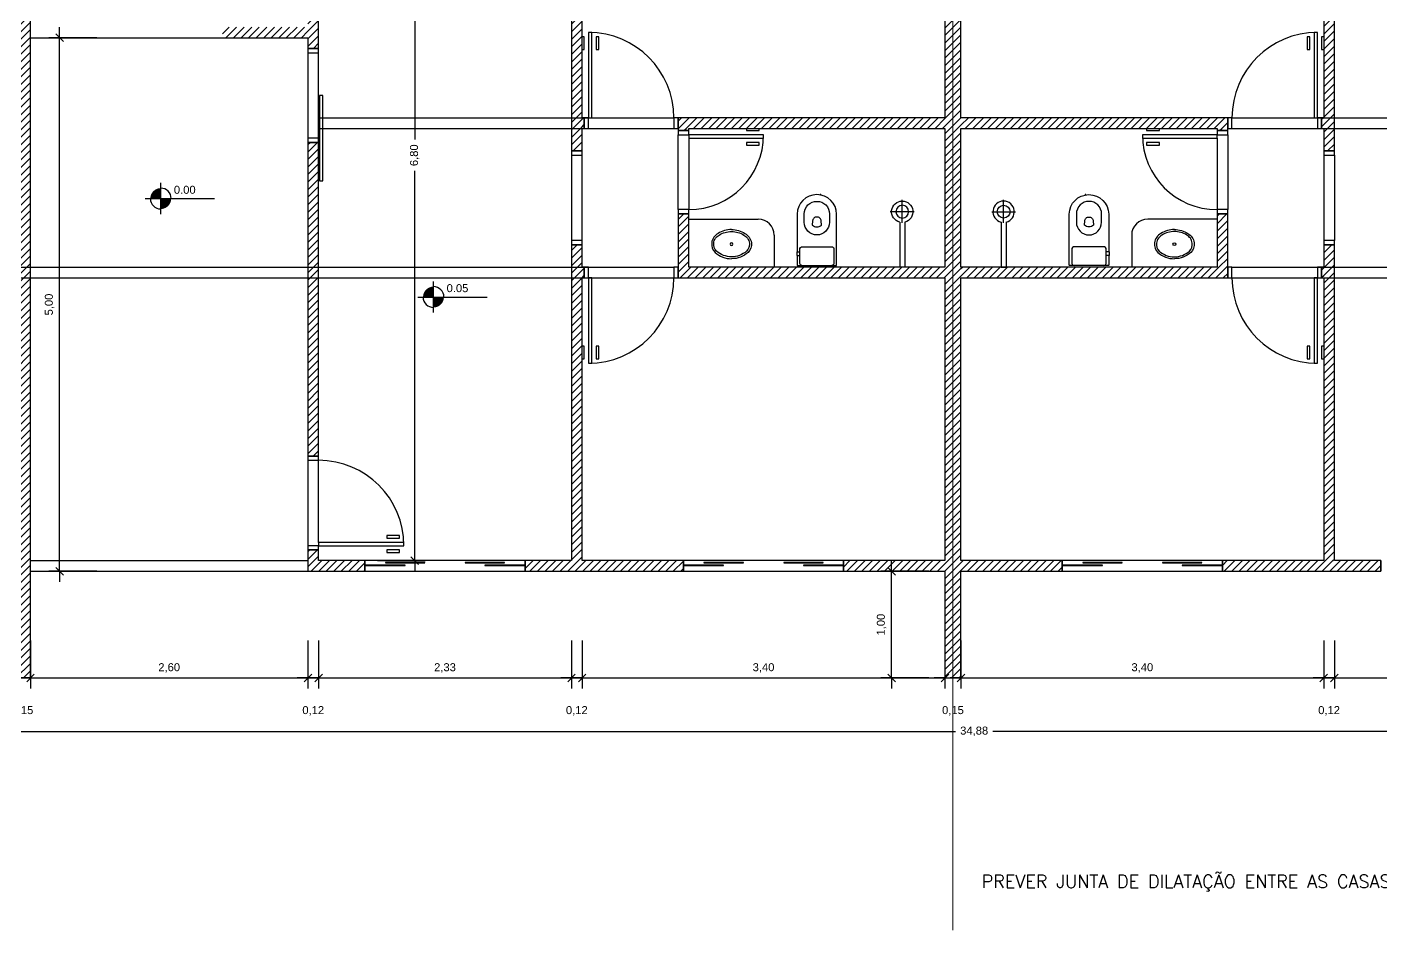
# Model space of a CAD drawing. Header units: metres. Extents: x 49 to 320, y -91 to 27.
# Drawn here: x 282.85 to 295.53, y -38.15 to -29.68 of the extents above; entities that cross this region are included whole.
import ezdxf

# ---------------------------------------------------------------- set-up
doc = ezdxf.new("R2010")
doc.units = ezdxf.units.M
doc.header["$LTSCALE"] = 0.2
for name, color, linetype in [('ARQ-___-___-CTA', 240, 'Continuous'), ('ARQ-___-___-LEG', 3, 'Continuous'), ('ARQ-___-___-VST', 9, 'Continuous'), ('ARQ-ALV', 6, 'Continuous'), ('ARQ-ALV-___-HTC', 13, 'Continuous'), ('ARQ-CXO', 2, 'Continuous'), ('ARQ-DVI', 1, 'Continuous'), ('ARQ-EQP', 24, 'Continuous'), ('ARQ-EQP-___-INT', 7, 'Continuous'), ('ARQ-PIS', 2, 'Continuous')]:
    doc.layers.add(name, color=color, linetype=linetype)
doc.styles.add('REGUA60', font='arial.ttf')
doc.styles.add('ROMANS', font='romans', dxfattribs={"height": 6})
doc.dimstyles.new('Active3D', dxfattribs={"dimtxt": 1.5, "dimasz": 0.01, "dimexe": 2, "dimexo": 3, "dimgap": 0.98, "dimtad": 1, "dimlfac": -1, "dimrnd": 0.005, "dimzin": 0, "dimtxsty": 'REGUA60', "dimblk": 'COTATR', "dimcen": 4, "dimdle": 4, "dimclrt": 2, "dimadec": 0, "dimazin": 0, "dimtfac": 1, "dimtmove": 2, "dimatfit": 2, "dimfxl": 1, "dimarcsym": 0})
pattern_1 = [(45, (316.507574, -41.967676), (-0.03535534, 0.03535534), [])]

# ---------------------------------------------------------------- blocks, each defined once
blk = doc.blocks.new('SAC616S2')
at = {"layer": 'ARQ-EQP', "color": 0, "linetype": 'ByBlock'}
blk.add_lwpolyline([(18.2, -1.5, -0.329256), (18.5, -1.9), (18.5, -49.6, -0.412623), (0, -68, -0.412623), (-18.5, -49.6), (-18.5, -14.5), (-18.9, -14.5), (-18.9, -11), (-18.5, -11), (-18.5, -1.9, -0.329256), (-18.2, -1.5), (-17.3, -1.5), (0, -1.5), (17.3, -1.5)], format="xyb", close=True, dxfattribs=at)
at = {"layer": 'ARQ-EQP-___-INT'}
for p, q in [((-18.5, -11), (-16, -11)), ((-18.5, -14.5), (-16, -14.5))]:
    blk.add_line(p, q, dxfattribs=at)
blk.add_lwpolyline([(-14, -1.5, 0.324141), (-16, -3.5), (-16, -17.5, 0.333333), (-14.5, -19), (0, -19), (14.5, -19, 0.333333), (16, -17.5), (16, -3.5, 0.324141), (14, -1.5, 0.324141)], format="xyb", dxfattribs=at)
for points in [[(0, -61.7, 0.418677), (11.8, -50), (11.8, -42.1, 0.411784), (0, -30.2, 0.411784), (-11.8, -42.1), (-11.8, -50, 0.418677)], [(0, -47, -0.428571), (-4, -43.3), (-4.3, -39.3, -0.16754), (0, -37.8, -0.16754), (4.3, -39.3), (4, -43.3, -0.428571)]]:
    blk.add_lwpolyline(points, format="xyb", close=True, dxfattribs=at)
blk.add_point((3.3, -68), dxfattribs=at)
blk = doc.blocks.new('SACHS__2')
at = {"layer": 'ARQ-EQP', "color": 0, "linetype": 'ByBlock'}
for p, q in [((42.3, 2.4), (0, 2.4)), ((0, 2.4), (0, -2.4)), ((42.3, -2.4), (0, -2.4))]:
    blk.add_line(p, q, dxfattribs=at)
blk.add_arc((52, 0), 10, 193.8865, 166.1135, dxfattribs=at)
at = {"layer": 'ARQ-EQP-___-INT'}
for p, q in [((41.6, 0), (63.2, 0)), ((52, 11.2), (52, -11.2))]:
    blk.add_line(p, q, dxfattribs=at)
blk.add_circle((52, 0), 6, dxfattribs=at)
blk = doc.blocks.new('SAL37S_2')
at = {"layer": 'ARQ-EQP-___-INT'}
for points in [[(0, -10, 0.145827), (-16.8, -14.9, 0.090827), (-22, -19.4, 0.12568), (-24.8, -26.7, 0.221372), (-20.6, -38.8, 0.186059), (0, -46.5, 0.186059)], [(0, -10, -0.145827), (16.8, -14.9, -0.090827), (22, -19.4, -0.12568), (24.8, -26.7, -0.221372), (20.6, -38.8, -0.186059), (0, -46.5, -0.186059)]]:
    blk.add_lwpolyline(points, format="xyb", dxfattribs=at)
blk.add_lwpolyline([(0, -12.5, 0.14623), (-15.5, -17, 0.09047), (-20, -20.9, 0.123903), (-22.4, -27, 0.21906), (-18.9, -37, 0.185248), (0, -44.1, 0.185248), (18.8, -37, 0.21906), (22.3, -27, 0.123903), (20, -20.9, 0.09047), (15.5, -17, 0.14623)], format="xyb", close=True, dxfattribs=at)
blk.add_circle((0, -28.3), 1.8, dxfattribs=at)
blk = doc.blocks.new('COTATR')
at = {"color": 6}
blk.add_line((-71, -71), (71, 71), dxfattribs=at)
at = {"color": 0, "linetype": 'ByBlock'}
blk.add_line((0, 0), (200, 0), dxfattribs=at)
blk = doc.blocks.new('*D647')
at = {"layer": 'ARQ-___-___-CTA', "color": 0, "lineweight": -2, "transparency": 16777216}
for p, q in [((282.879, -35.432), (282.879, -35.882)), ((282.729, -35.782), (282.878, -35.782))]:
    blk.add_line(p, q, dxfattribs=at)
at = {"layer": 'Defpoints', "color": 0, "transparency": 16777216}
for p in [(282.729, -35.282), (282.879, -35.282), (282.879, -35.782)]:
    blk.add_point(p, dxfattribs=at)
at = {"layer": 'ARQ-___-___-CTA', "color": 0, "lineweight": -2, "transparency": 16777216, "xscale": 0.0005, "yscale": 0.0005, "zscale": 0.0005, "rotation": 180}
blk.add_blockref('COTATR', (282.729, -35.782), dxfattribs=at)
at = {"layer": 'ARQ-___-___-CTA', "color": 0, "lineweight": -2, "transparency": 16777216, "xscale": 0.0005, "yscale": 0.0005, "zscale": 0.0005}
blk.add_blockref('COTATR', (282.879, -35.782), dxfattribs=at)
at = {"layer": 'ARQ-___-___-CTA', "color": 2, "transparency": 16777216, "insert": (282.804, -36.09), "char_height": 0.075, "attachment_point": 5, "style": 'REGUA60'}
blk.add_mtext('0,15', dxfattribs=at)
blk = doc.blocks.new('*D648')
at = {"layer": 'ARQ-___-___-CTA', "color": 0, "lineweight": -2, "transparency": 16777216}
for p, q in [((285.479, -35.432), (285.479, -35.882)), ((282.879, -35.782), (285.478, -35.782))]:
    blk.add_line(p, q, dxfattribs=at)
at = {"layer": 'Defpoints', "color": 0, "transparency": 16777216}
for p in [(282.879, -35.282), (285.479, -35.282), (285.479, -35.782)]:
    blk.add_point(p, dxfattribs=at)
at = {"layer": 'ARQ-___-___-CTA', "color": 0, "lineweight": -2, "transparency": 16777216, "xscale": 0.0005, "yscale": 0.0005, "zscale": 0.0005, "rotation": 180}
blk.add_blockref('COTATR', (282.879, -35.782), dxfattribs=at)
at = {"layer": 'ARQ-___-___-CTA', "color": 0, "lineweight": -2, "transparency": 16777216, "xscale": 0.0005, "yscale": 0.0005, "zscale": 0.0005}
blk.add_blockref('COTATR', (285.479, -35.782), dxfattribs=at)
at = {"layer": 'ARQ-___-___-CTA', "color": 2, "transparency": 16777216, "insert": (284.179, -35.688), "char_height": 0.075, "attachment_point": 5, "style": 'REGUA60'}
blk.add_mtext('2,60', dxfattribs=at)
blk = doc.blocks.new('*D649')
at = {"layer": 'ARQ-___-___-CTA', "color": 0, "lineweight": -2, "transparency": 16777216}
for p, q in [((291.449, -35.432), (291.449, -35.882)), ((288.049, -35.782), (291.448, -35.782))]:
    blk.add_line(p, q, dxfattribs=at)
at = {"layer": 'Defpoints', "color": 0, "transparency": 16777216}
for p in [(288.049, -35.282), (291.449, -35.282), (291.449, -35.782)]:
    blk.add_point(p, dxfattribs=at)
at = {"layer": 'ARQ-___-___-CTA', "color": 0, "lineweight": -2, "transparency": 16777216, "xscale": 0.0005, "yscale": 0.0005, "zscale": 0.0005, "rotation": 180}
blk.add_blockref('COTATR', (288.049, -35.782), dxfattribs=at)
at = {"layer": 'ARQ-___-___-CTA', "color": 0, "lineweight": -2, "transparency": 16777216, "xscale": 0.0005, "yscale": 0.0005, "zscale": 0.0005}
blk.add_blockref('COTATR', (291.449, -35.782), dxfattribs=at)
at = {"layer": 'ARQ-___-___-CTA', "color": 2, "transparency": 16777216, "insert": (289.749, -35.688), "char_height": 0.075, "attachment_point": 5, "style": 'REGUA60'}
blk.add_mtext('3,40', dxfattribs=at)
blk = doc.blocks.new('*D650')
at = {"layer": 'ARQ-___-___-CTA', "color": 0, "lineweight": -2, "transparency": 16777216}
for p, q in [((291.599, -35.432), (291.599, -35.882)), ((291.449, -35.782), (291.598, -35.782))]:
    blk.add_line(p, q, dxfattribs=at)
at = {"layer": 'Defpoints', "color": 0, "transparency": 16777216}
for p in [(291.449, -35.282), (291.599, -35.282), (291.599, -35.782)]:
    blk.add_point(p, dxfattribs=at)
at = {"layer": 'ARQ-___-___-CTA', "color": 0, "lineweight": -2, "transparency": 16777216, "xscale": 0.0005, "yscale": 0.0005, "zscale": 0.0005, "rotation": 180}
blk.add_blockref('COTATR', (291.449, -35.782), dxfattribs=at)
at = {"layer": 'ARQ-___-___-CTA', "color": 0, "lineweight": -2, "transparency": 16777216, "xscale": 0.0005, "yscale": 0.0005, "zscale": 0.0005}
blk.add_blockref('COTATR', (291.599, -35.782), dxfattribs=at)
at = {"layer": 'ARQ-___-___-CTA', "color": 2, "transparency": 16777216, "insert": (291.524, -36.09), "char_height": 0.075, "attachment_point": 5, "style": 'REGUA60'}
blk.add_mtext('0,15', dxfattribs=at)
blk = doc.blocks.new('*D651')
at = {"layer": 'ARQ-___-___-CTA', "color": 0, "lineweight": -2, "transparency": 16777216}
for p, q in [((294.999, -35.432), (294.999, -35.882)), ((291.599, -35.782), (294.998, -35.782))]:
    blk.add_line(p, q, dxfattribs=at)
at = {"layer": 'Defpoints', "color": 0, "transparency": 16777216}
for p in [(291.599, -35.282), (294.999, -35.282), (294.999, -35.782)]:
    blk.add_point(p, dxfattribs=at)
at = {"layer": 'ARQ-___-___-CTA', "color": 0, "lineweight": -2, "transparency": 16777216, "xscale": 0.0005, "yscale": 0.0005, "zscale": 0.0005, "rotation": 180}
blk.add_blockref('COTATR', (291.599, -35.782), dxfattribs=at)
at = {"layer": 'ARQ-___-___-CTA', "color": 0, "lineweight": -2, "transparency": 16777216, "xscale": 0.0005, "yscale": 0.0005, "zscale": 0.0005}
blk.add_blockref('COTATR', (294.999, -35.782), dxfattribs=at)
at = {"layer": 'ARQ-___-___-CTA', "color": 2, "transparency": 16777216, "insert": (293.299, -35.688), "char_height": 0.075, "attachment_point": 5, "style": 'REGUA60'}
blk.add_mtext('3,40', dxfattribs=at)
blk = doc.blocks.new('*D657')
at = {"layer": 'ARQ-___-___-CTA', "color": 0, "lineweight": -2, "transparency": 16777216}
for p, q in [((274.084, -35.932), (274.084, -36.382)), ((308.964, -35.932), (308.964, -36.382)), ((274.084, -36.282), (291.547, -36.282)), ((308.963, -36.282), (291.898, -36.282))]:
    blk.add_line(p, q, dxfattribs=at)
at = {"layer": 'Defpoints', "color": 0, "transparency": 16777216}
for p in [(274.084, -35.782), (308.964, -35.782), (308.964, -36.282)]:
    blk.add_point(p, dxfattribs=at)
at = {"layer": 'ARQ-___-___-CTA', "color": 0, "lineweight": -2, "transparency": 16777216, "xscale": 0.0005, "yscale": 0.0005, "zscale": 0.0005, "rotation": 180}
blk.add_blockref('COTATR', (274.084, -36.282), dxfattribs=at)
at = {"layer": 'ARQ-___-___-CTA', "color": 0, "lineweight": -2, "transparency": 16777216, "xscale": 0.0005, "yscale": 0.0005, "zscale": 0.0005}
blk.add_blockref('COTATR', (308.964, -36.282), dxfattribs=at)
at = {"layer": 'ARQ-___-___-CTA', "color": 2, "transparency": 16777216, "insert": (291.723, -36.282), "char_height": 0.075, "attachment_point": 5, "style": 'REGUA60'}
blk.add_mtext('34,88', dxfattribs=at)
blk = doc.blocks.new('*D639')
at = {"layer": 'ARQ-___-___-CTA', "color": 0, "lineweight": -2, "transparency": 16777216}
for p, q in [((283.502, -29.782), (283.052, -29.782)), ((283.152, -34.781), (283.152, -29.782)), ((283.502, -34.782), (283.052, -34.782))]:
    blk.add_line(p, q, dxfattribs=at)
at = {"layer": 'Defpoints', "color": 0, "transparency": 16777216}
for p in [(283.152, -29.782), (283.652, -29.782), (283.652, -34.782)]:
    blk.add_point(p, dxfattribs=at)
at = {"layer": 'ARQ-___-___-CTA', "color": 0, "lineweight": -2, "transparency": 16777216, "xscale": 0.0005, "yscale": 0.0005, "zscale": 0.0005}
for p, rotation in [((283.152, -29.782), 90), ((283.152, -34.782), 270)]:
    blk.add_blockref('COTATR', p, dxfattribs=dict(at, rotation=rotation))
at = {"layer": 'ARQ-___-___-CTA', "color": 2, "transparency": 16777216, "insert": (283.058, -32.282), "char_height": 0.075, "attachment_point": 5, "rotation": 90, "style": 'REGUA60'}
blk.add_mtext('5,00', dxfattribs=at)
blk = doc.blocks.new('*D631')
at = {"layer": 'ARQ-___-___-CTA', "color": 0, "lineweight": -2, "transparency": 16777216}
for p, q in [((291.299, -34.782), (290.849, -34.782)), ((290.949, -35.781), (290.949, -34.782)), ((291.299, -35.782), (290.849, -35.782))]:
    blk.add_line(p, q, dxfattribs=at)
at = {"layer": 'Defpoints', "color": 0, "transparency": 16777216}
for p in [(290.949, -34.782), (291.449, -34.782), (291.449, -35.782)]:
    blk.add_point(p, dxfattribs=at)
at = {"layer": 'ARQ-___-___-CTA', "color": 0, "lineweight": -2, "transparency": 16777216, "xscale": 0.0005, "yscale": 0.0005, "zscale": 0.0005}
for p, rotation in [((290.949, -34.782), 90), ((290.949, -35.782), 270)]:
    blk.add_blockref('COTATR', p, dxfattribs=dict(at, rotation=rotation))
at = {"layer": 'ARQ-___-___-CTA', "color": 2, "transparency": 16777216, "insert": (290.855, -35.282), "char_height": 0.075, "attachment_point": 5, "rotation": 90, "style": 'REGUA60'}
blk.add_mtext('1,00', dxfattribs=at)
blk = doc.blocks.new('NivelPB')
for p, q in [((0, -2.92), (0, 2.92)), ((-2.92, 0), (10.07, 0))]:
    blk.add_line(p, q)
at = {"const_width": 1.95}
for points in [[(-0.98, 0, -0.414214), (0, 0.98, -0.618034)], [(0, -0.98, 0.414214), (0.98, 0, 0.618034)]]:
    blk.add_lwpolyline(points, format="xyb", dxfattribs=at)
for start, end in [(180, 270), (0, 90)]:
    blk.add_arc((0, 0), 1.95, start, end)
at = {"color": 0, "linetype": 'ByBlock', "style": 'REGUA60', "width": 1.4}
blk.add_attdef('NIVEL', (2.46, 0.9), '', height=1.5, dxfattribs=at)
blk = doc.blocks.new('*D627')
at = {"layer": 'ARQ-___-___-CTA', "color": 0, "lineweight": -2, "transparency": 16777216}
for p, q in [((286.13, -27.882), (286.58, -27.882)), ((286.48, -27.882), (286.48, -30.736)), ((286.48, -34.681), (286.48, -31.029)), ((286.13, -34.682), (286.58, -34.682))]:
    blk.add_line(p, q, dxfattribs=at)
at = {"layer": 'Defpoints', "color": 0, "transparency": 16777216}
for p in [(285.98, -27.882), (286.48, -27.882), (285.98, -34.682)]:
    blk.add_point(p, dxfattribs=at)
at = {"layer": 'ARQ-___-___-CTA', "color": 0, "lineweight": -2, "transparency": 16777216, "xscale": 0.0005, "yscale": 0.0005, "zscale": 0.0005}
for p, rotation in [((286.48, -27.882), 90), ((286.48, -34.682), 270)]:
    blk.add_blockref('COTATR', p, dxfattribs=dict(at, rotation=rotation))
at = {"layer": 'ARQ-___-___-CTA', "color": 2, "transparency": 16777216, "insert": (286.48, -30.883), "char_height": 0.075, "attachment_point": 5, "rotation": 90, "style": 'REGUA60'}
blk.add_mtext('6,80', dxfattribs=at)

msp = doc.modelspace()

# ---------------------------------------------------------------- hatches: boundary and pattern name
at = {"layer": 'ARQ-ALV-___-HTC'}
h = msp.add_hatch(dxfattribs=at)
h.set_pattern_fill('_U', color=256, scale=0.05, angle=45, style=0, pattern_type=0)
h.set_pattern_definition(pattern_1)
h.paths.add_polyline_path([(291.599, -35.782), (291.599, -26.782), (291.449, -26.782), (291.449, -35.782)])
h = msp.add_hatch(dxfattribs=at)
h.set_pattern_fill('_U', color=256, scale=0.05, angle=45, style=0, pattern_type=0)
h.set_pattern_definition(pattern_1)
h.paths.add_polyline_path([(282.879, -35.782), (282.879, -27.482), (282.729, -27.482), (282.729, -35.782)])
h = msp.add_hatch(dxfattribs=at)
h.set_pattern_fill('_U', color=256, scale=0.05, angle=45, style=0, pattern_type=0)
h.set_pattern_definition(pattern_1)
h.paths.add_polyline_path([(285.479, -33.702), (285.579, -33.702), (285.579, -30.762), (285.479, -30.762)])
h.paths.add_polyline_path([(285.579, -29.882), (285.579, -27.882), (285.479, -27.782), (285.479, -29.882)])
h.paths.add_polyline_path([(285.479, -34.582), (285.479, -34.782), (285.579, -34.682), (285.579, -34.582)])
h = msp.add_hatch(dxfattribs=at)
h.set_pattern_fill('_U', color=256, scale=0.05, angle=45, style=0, pattern_type=0)
h.set_pattern_definition(pattern_1)
h.paths.add_polyline_path([(288.049, -34.682), (288.049, -31.722), (287.949, -31.722), (287.949, -34.682)])
h.paths.add_polyline_path([(287.949, -27.882), (287.949, -30.842), (288.049, -30.842), (288.049, -27.882)])
h = msp.add_hatch(dxfattribs=at)
h.set_pattern_fill('_U', color=256, scale=0.05, angle=45, style=0, pattern_type=0)
h.set_pattern_definition(pattern_1)
h.paths.add_polyline_path([(294.999, -27.882), (294.999, -30.842), (295.099, -30.842), (295.099, -27.882)])
h.paths.add_polyline_path([(295.099, -34.682), (295.099, -31.722), (294.999, -31.722), (294.999, -34.682)])
h = msp.add_hatch(dxfattribs=at)
h.set_pattern_fill('_U', color=256, scale=0.05, angle=45, style=0, pattern_type=0)
h.set_pattern_definition(pattern_1)
h.paths.add_polyline_path([(285.479, -29.782), (285.479, -29.682), (284.679, -29.682), (284.679, -29.782)])
h = msp.add_hatch(dxfattribs=at)
h.set_pattern_fill('_U', color=256, scale=0.05, angle=45, style=0, pattern_type=0)
h.set_pattern_definition(pattern_1)
h.paths.add_polyline_path([(288.069, -30.532), (288.049, -30.532), (288.049, -30.632), (288.069, -30.632)])
h.paths.add_polyline_path([(288.949, -30.632), (291.449, -30.632), (291.449, -30.532), (288.949, -30.532)])
h = msp.add_hatch(dxfattribs=at)
h.set_pattern_fill('_U', color=256, scale=0.05, angle=45, style=0, pattern_type=0)
h.set_pattern_definition(pattern_1)
h.paths.add_polyline_path([(294.099, -30.532), (291.599, -30.532), (291.599, -30.632), (294.099, -30.632)])
h.paths.add_polyline_path([(294.979, -30.632), (294.999, -30.632), (294.999, -30.532), (294.979, -30.532)])
h = msp.add_hatch(dxfattribs=at)
h.set_pattern_fill('_U', color=256, scale=0.05, angle=45, style=0, pattern_type=0)
h.set_pattern_definition(pattern_1)
h.paths.add_polyline_path([(289.049, -31.932), (289.049, -31.432), (288.949, -31.432), (288.949, -31.932)])
h.paths.add_polyline_path([(288.949, -30.632), (288.949, -30.652), (289.049, -30.652), (289.049, -30.632)])
h = msp.add_hatch(dxfattribs=at)
h.set_pattern_fill('_U', color=256, scale=0.05, angle=45, style=0, pattern_type=0)
h.set_pattern_definition(pattern_1)
h.paths.add_polyline_path([(294.099, -31.932), (294.099, -31.432), (293.999, -31.432), (293.999, -31.932)])
h.paths.add_polyline_path([(293.999, -30.632), (293.999, -30.652), (294.099, -30.652), (294.099, -30.632)])
h = msp.add_hatch(dxfattribs=at)
h.set_pattern_fill('_U', color=256, scale=0.05, angle=45, style=0, pattern_type=0)
h.set_pattern_definition(pattern_1)
h.paths.add_polyline_path([(288.069, -31.932), (288.049, -31.932), (288.049, -32.032), (288.069, -32.032)])
h.paths.add_polyline_path([(288.949, -32.032), (291.449, -32.032), (291.449, -31.932), (288.949, -31.932)])
h = msp.add_hatch(dxfattribs=at)
h.set_pattern_fill('_U', color=256, scale=0.05, angle=45, style=0, pattern_type=0)
h.set_pattern_definition(pattern_1)
h.paths.add_polyline_path([(294.099, -31.932), (291.599, -31.932), (291.599, -32.032), (294.099, -32.032)])
h.paths.add_polyline_path([(294.979, -32.032), (294.999, -32.032), (294.999, -31.932), (294.979, -31.932)])
h = msp.add_hatch(dxfattribs=at)
h.set_pattern_fill('_U', color=256, scale=0.05, angle=45, style=0, pattern_type=0)
h.set_pattern_definition(pattern_1)
h.paths.add_polyline_path([(290.499, -34.782), (291.449, -34.782), (291.449, -34.682), (290.499, -34.682)])
h.paths.add_polyline_path([(288.999, -34.782), (288.999, -34.682), (287.514, -34.682), (287.514, -34.782)])
h.paths.add_polyline_path([(286.014, -34.782), (286.014, -34.682), (285.579, -34.682), (285.479, -34.782)])
h = msp.add_hatch(dxfattribs=at)
h.set_pattern_fill('_U', color=256, scale=0.05, angle=45, style=0, pattern_type=0)
h.set_pattern_definition(pattern_1)
h.paths.add_polyline_path([(291.599, -34.682), (291.599, -34.782), (292.549, -34.782), (292.549, -34.682)])
h.paths.add_polyline_path([(297.034, -34.682), (297.034, -34.782), (297.569, -34.782), (297.469, -34.682)])
h.paths.add_polyline_path([(295.534, -34.682), (294.049, -34.682), (294.049, -34.782), (295.534, -34.782)])

# ---------------------------------------------------------------- linework, layer by layer
at = {"layer": 'ARQ-___-___-CTA'}
for p, q in [((285.579, -35.432), (285.579, -35.882)), ((287.949, -35.432), (287.949, -35.882)), ((288.049, -35.432), (288.049, -35.882)), ((295.099, -35.432), (295.099, -35.882)), ((285.479, -35.782), (285.578, -35.782)), ((285.579, -35.782), (287.948, -35.782)), ((287.949, -35.782), (288.048, -35.782)), ((294.999, -35.782), (295.098, -35.782)), ((295.099, -35.782), (297.468, -35.782))]:
    msp.add_line(p, q, dxfattribs=at)
at = {"layer": 'ARQ-___-___-LEG'}
for p, q in [((285.579, -30.532), (288.909, -30.532)), ((294.139, -30.532), (297.469, -30.532)), ((285.579, -30.632), (288.949, -30.632)), ((288.949, -31.392), (288.949, -30.692)), ((294.099, -30.692), (294.099, -31.392)), ((294.139, -30.632), (297.469, -30.632)), ((289.049, -30.722), (289.049, -31.392)), ((293.999, -30.722), (293.999, -31.392)), ((287.949, -30.882), (287.949, -31.682)), ((288.049, -31.682), (288.049, -30.882)), ((294.999, -30.882), (294.999, -31.682)), ((295.099, -30.882), (295.099, -31.682)), ((276.774, -31.932), (288.909, -31.932)), ((294.139, -31.932), (306.274, -31.932)), ((276.774, -32.032), (288.909, -32.032)), ((294.139, -32.032), (306.274, -32.032))]:
    msp.add_line(p, q, dxfattribs=at)
at = {"layer": 'ARQ-___-___-LEG', "const_width": 0.01}
msp.add_lwpolyline([(291.524, -26.782), (291.524, -26.222), (291.524, -38.148)], dxfattribs=at)
at = {"layer": 'ARQ-___-___-VST'}
for p, q in [((288.069, -29.772), (288.049, -29.772)), ((288.069, -29.892), (288.069, -29.772)), ((288.179, -29.772), (288.179, -29.892)), ((288.204, -29.772), (288.179, -29.772)), ((288.204, -29.892), (288.204, -29.772)), ((294.844, -29.772), (294.844, -29.892)), ((294.869, -29.772), (294.844, -29.772)), ((294.869, -29.892), (294.869, -29.772)), ((294.979, -29.772), (294.979, -29.892)), ((294.999, -29.772), (294.979, -29.772)), ((285.479, -29.922), (285.479, -30.722)), ((285.579, -30.722), (285.579, -29.922)), ((288.049, -29.892), (288.069, -29.892)), ((288.179, -29.892), (288.204, -29.892)), ((294.844, -29.892), (294.869, -29.892)), ((294.979, -29.892), (294.999, -29.892)), ((289.589, -30.632), (289.589, -30.652)), ((289.589, -30.652), (289.709, -30.652)), ((289.709, -30.652), (289.709, -30.632)), ((293.339, -30.632), (293.339, -30.652)), ((293.339, -30.652), (293.459, -30.652)), ((293.459, -30.652), (293.459, -30.632)), ((289.589, -30.762), (289.589, -30.787)), ((289.709, -30.762), (289.589, -30.762)), ((289.589, -30.787), (289.709, -30.787)), ((289.709, -30.787), (289.709, -30.762)), ((293.459, -30.762), (293.339, -30.762)), ((293.339, -30.762), (293.339, -30.787)), ((293.339, -30.787), (293.459, -30.787)), ((293.459, -30.787), (293.459, -30.762)), ((289.049, -31.482), (289.699, -31.482)), ((293.999, -31.482), (293.349, -31.482)), ((289.849, -31.632), (289.849, -31.932)), ((293.199, -31.632), (293.199, -31.932)), ((288.069, -32.672), (288.049, -32.672)), ((288.069, -32.792), (288.069, -32.672)), ((288.179, -32.672), (288.179, -32.792)), ((288.204, -32.672), (288.179, -32.672)), ((288.204, -32.792), (288.204, -32.672)), ((294.844, -32.672), (294.844, -32.792)), ((294.869, -32.672), (294.844, -32.672)), ((294.869, -32.792), (294.869, -32.672)), ((294.979, -32.672), (294.979, -32.792)), ((294.999, -32.672), (294.979, -32.672)), ((288.049, -32.792), (288.069, -32.792)), ((288.179, -32.792), (288.204, -32.792)), ((294.844, -32.792), (294.869, -32.792)), ((294.979, -32.792), (294.999, -32.792)), ((285.479, -33.742), (285.479, -34.542)), ((285.579, -34.512), (285.579, -33.742)), ((286.219, -34.447), (286.219, -34.472)), ((286.339, -34.447), (286.219, -34.447)), ((286.219, -34.472), (286.339, -34.472)), ((286.339, -34.472), (286.339, -34.447)), ((286.219, -34.582), (286.219, -34.607)), ((286.339, -34.582), (286.219, -34.582)), ((286.219, -34.607), (286.339, -34.607)), ((286.339, -34.607), (286.339, -34.582)), ((287.513, -34.682), (286.015, -34.682)), ((290.498, -34.682), (289, -34.682)), ((294.048, -34.682), (292.55, -34.682)), ((286.015, -34.782), (287.513, -34.782)), ((289, -34.782), (290.498, -34.782)), ((292.55, -34.782), (294.048, -34.782))]:
    msp.add_line(p, q, dxfattribs=at)
for centre, start, end in [((289.699, -31.632), 0, 90), ((293.349, -31.632), 90, 180)]:
    msp.add_arc(centre, 0.15, start, end, dxfattribs=at)
at = {"layer": 'ARQ-ALV'}
for p, q in [((282.879, -35.782), (282.879, -27.482)), ((285.579, -29.882), (285.579, -27.882)), ((287.949, -27.882), (287.949, -30.842)), ((288.049, -30.532), (288.049, -27.882)), ((291.449, -27.882), (291.449, -30.532)), ((291.599, -30.532), (291.599, -27.882)), ((294.999, -27.882), (294.999, -30.532)), ((295.099, -30.842), (295.099, -27.882)), ((282.879, -29.782), (285.479, -29.782)), ((285.479, -29.782), (285.479, -29.882)), ((285.479, -29.882), (285.579, -29.882)), ((288.069, -30.532), (288.049, -30.532)), ((288.069, -30.632), (288.069, -30.532)), ((288.949, -30.532), (288.949, -30.632)), ((291.449, -30.532), (288.949, -30.532)), ((294.099, -30.532), (291.599, -30.532)), ((294.099, -30.632), (294.099, -30.532)), ((294.979, -30.532), (294.979, -30.632)), ((294.999, -30.532), (294.979, -30.532)), ((288.049, -30.842), (288.049, -30.632)), ((288.049, -30.632), (288.069, -30.632)), ((288.949, -30.632), (288.949, -30.652)), ((288.949, -30.652), (289.049, -30.652)), ((289.049, -30.632), (291.449, -30.632)), ((289.049, -30.652), (289.049, -30.632)), ((291.449, -30.632), (291.449, -31.932)), ((291.599, -31.932), (291.599, -30.632)), ((291.599, -30.632), (293.999, -30.632)), ((293.999, -30.632), (293.999, -30.652)), ((293.999, -30.652), (294.099, -30.652)), ((294.099, -30.652), (294.099, -30.632)), ((294.979, -30.632), (294.999, -30.632)), ((294.999, -30.632), (294.999, -30.842)), ((285.579, -30.762), (285.479, -30.762)), ((285.479, -30.762), (285.479, -33.702)), ((285.579, -33.702), (285.579, -30.762)), ((287.949, -30.842), (288.049, -30.842)), ((294.999, -30.842), (295.099, -30.842)), ((288.949, -31.432), (288.949, -31.932)), ((289.049, -31.432), (288.949, -31.432)), ((289.049, -31.932), (289.049, -31.432)), ((293.999, -31.432), (293.999, -31.932)), ((294.099, -31.432), (293.999, -31.432)), ((294.099, -31.932), (294.099, -31.432)), ((287.949, -31.722), (287.949, -34.682)), ((288.049, -31.722), (287.949, -31.722)), ((288.049, -31.932), (288.049, -31.722)), ((294.999, -31.722), (294.999, -31.932)), ((295.099, -31.722), (294.999, -31.722)), ((295.099, -34.682), (295.099, -31.722)), ((288.069, -31.932), (288.049, -31.932)), ((288.069, -32.032), (288.069, -31.932)), ((288.949, -31.932), (288.949, -32.032)), ((291.449, -31.932), (289.049, -31.932)), ((293.999, -31.932), (291.599, -31.932)), ((294.099, -32.032), (294.099, -31.932)), ((294.979, -31.932), (294.979, -32.032)), ((294.999, -31.932), (294.979, -31.932)), ((288.049, -34.682), (288.049, -32.032)), ((288.049, -32.032), (288.069, -32.032)), ((288.949, -32.032), (291.449, -32.032)), ((291.449, -32.032), (291.449, -34.682)), ((291.599, -34.682), (291.599, -32.032)), ((291.599, -32.032), (294.099, -32.032)), ((294.979, -32.032), (294.999, -32.032)), ((294.999, -32.032), (294.999, -34.682)), ((285.479, -33.702), (285.579, -33.702)), ((285.479, -34.582), (285.479, -34.782)), ((285.579, -34.582), (285.479, -34.582)), ((285.579, -34.682), (285.579, -34.582)), ((286.014, -34.682), (285.579, -34.682)), ((286.014, -34.782), (286.014, -34.682)), ((287.514, -34.682), (287.514, -34.782)), ((287.949, -34.682), (287.514, -34.682)), ((288.999, -34.682), (288.049, -34.682)), ((288.999, -34.782), (288.999, -34.682)), ((290.499, -34.682), (290.499, -34.782)), ((291.449, -34.682), (290.499, -34.682)), ((292.549, -34.682), (291.599, -34.682)), ((292.549, -34.782), (292.549, -34.682)), ((294.049, -34.682), (294.049, -34.782)), ((294.999, -34.682), (294.049, -34.682)), ((295.534, -34.682), (295.099, -34.682)), ((295.534, -34.782), (295.534, -34.682)), ((285.479, -34.782), (286.014, -34.782)), ((287.514, -34.782), (288.999, -34.782)), ((290.499, -34.782), (291.449, -34.782)), ((291.449, -34.782), (291.449, -35.782)), ((291.599, -35.782), (291.599, -34.782)), ((291.599, -34.782), (292.549, -34.782)), ((294.049, -34.782), (295.534, -34.782)), ((282.729, -35.782), (282.879, -35.782)), ((291.449, -35.782), (291.599, -35.782))]:
    msp.add_line(p, q, dxfattribs=at)
at = {"layer": 'ARQ-CXO'}
for p, q in [((288.139, -29.732), (288.109, -29.732)), ((288.109, -29.732), (288.109, -30.532)), ((288.139, -30.532), (288.139, -29.732)), ((294.939, -29.732), (294.909, -29.732)), ((294.909, -29.732), (294.909, -30.532)), ((294.939, -30.532), (294.939, -29.732)), ((285.579, -29.882), (285.479, -29.882)), ((285.479, -29.882), (285.479, -29.922)), ((285.479, -29.922), (285.579, -29.922)), ((285.579, -29.922), (285.579, -29.882)), ((285.619, -30.322), (285.589, -30.322)), ((285.589, -30.322), (285.589, -31.122)), ((285.619, -31.122), (285.619, -30.322)), ((288.109, -30.532), (288.069, -30.532)), ((288.069, -30.532), (288.069, -30.632)), ((288.109, -30.632), (288.109, -30.532)), ((288.109, -30.532), (288.139, -30.532)), ((288.949, -30.532), (288.909, -30.532)), ((288.909, -30.532), (288.909, -30.632)), ((288.949, -30.632), (288.949, -30.532)), ((294.139, -30.532), (294.099, -30.532)), ((294.099, -30.532), (294.099, -30.632)), ((294.139, -30.632), (294.139, -30.532)), ((294.909, -30.532), (294.939, -30.532)), ((294.979, -30.532), (294.939, -30.532)), ((294.939, -30.532), (294.939, -30.632)), ((294.979, -30.632), (294.979, -30.532)), ((288.069, -30.632), (288.109, -30.632)), ((288.909, -30.632), (288.949, -30.632)), ((289.049, -30.652), (288.949, -30.652)), ((288.949, -30.652), (288.949, -30.692)), ((288.949, -30.692), (289.049, -30.692)), ((289.049, -30.692), (289.049, -30.652)), ((289.749, -30.692), (289.049, -30.692)), ((289.049, -30.692), (289.049, -30.722)), ((289.749, -30.722), (289.749, -30.692)), ((293.999, -30.692), (293.299, -30.692)), ((293.299, -30.692), (293.299, -30.722)), ((294.099, -30.652), (293.999, -30.652)), ((293.999, -30.652), (293.999, -30.692)), ((293.999, -30.692), (294.099, -30.692)), ((293.999, -30.722), (293.999, -30.692)), ((294.099, -30.632), (294.139, -30.632)), ((294.099, -30.692), (294.099, -30.652)), ((294.939, -30.632), (294.979, -30.632)), ((285.479, -30.722), (285.479, -30.762)), ((285.579, -30.722), (285.479, -30.722)), ((285.479, -30.762), (285.579, -30.762)), ((285.579, -30.762), (285.579, -30.722)), ((289.049, -30.722), (289.749, -30.722)), ((293.299, -30.722), (293.999, -30.722)), ((288.049, -30.842), (287.949, -30.842)), ((287.949, -30.842), (287.949, -30.882)), ((287.949, -30.882), (288.049, -30.882)), ((288.049, -30.882), (288.049, -30.842)), ((295.099, -30.842), (294.999, -30.842)), ((294.999, -30.842), (294.999, -30.882)), ((294.999, -30.882), (295.099, -30.882)), ((295.099, -30.882), (295.099, -30.842)), ((285.589, -31.122), (285.619, -31.122)), ((288.949, -31.392), (288.949, -31.432)), ((289.049, -31.392), (288.949, -31.392)), ((288.949, -31.432), (289.049, -31.432)), ((289.049, -31.432), (289.049, -31.392)), ((293.999, -31.392), (293.999, -31.432)), ((294.099, -31.392), (293.999, -31.392)), ((293.999, -31.432), (294.099, -31.432)), ((294.099, -31.432), (294.099, -31.392)), ((287.949, -31.682), (287.949, -31.722)), ((288.049, -31.682), (287.949, -31.682)), ((288.049, -31.722), (288.049, -31.682)), ((294.999, -31.682), (294.999, -31.722)), ((295.099, -31.682), (294.999, -31.682)), ((295.099, -31.722), (295.099, -31.682)), ((287.949, -31.722), (288.049, -31.722)), ((294.999, -31.722), (295.099, -31.722)), ((288.109, -31.932), (288.069, -31.932)), ((288.069, -31.932), (288.069, -32.032)), ((288.109, -32.032), (288.109, -31.932)), ((288.949, -31.932), (288.909, -31.932)), ((288.909, -31.932), (288.909, -32.032)), ((288.949, -32.032), (288.949, -31.932)), ((294.139, -31.932), (294.099, -31.932)), ((294.099, -31.932), (294.099, -32.032)), ((294.139, -32.032), (294.139, -31.932)), ((294.979, -31.932), (294.939, -31.932)), ((294.939, -31.932), (294.939, -32.032)), ((294.979, -32.032), (294.979, -31.932)), ((288.069, -32.032), (288.109, -32.032)), ((288.109, -32.032), (288.109, -32.832)), ((288.139, -32.032), (288.109, -32.032)), ((288.139, -32.832), (288.139, -32.032)), ((288.909, -32.032), (288.949, -32.032)), ((294.099, -32.032), (294.139, -32.032)), ((294.909, -32.032), (294.909, -32.832)), ((294.939, -32.032), (294.909, -32.032)), ((294.939, -32.032), (294.979, -32.032)), ((294.939, -32.832), (294.939, -32.032)), ((288.109, -32.832), (288.139, -32.832)), ((294.909, -32.832), (294.939, -32.832)), ((285.579, -33.702), (285.479, -33.702)), ((285.479, -33.702), (285.479, -33.742)), ((285.479, -33.742), (285.579, -33.742)), ((285.579, -33.742), (285.579, -33.702)), ((285.479, -34.542), (285.479, -34.582)), ((285.579, -34.542), (285.479, -34.542)), ((285.479, -34.582), (285.579, -34.582)), ((286.379, -34.512), (285.579, -34.512)), ((285.579, -34.512), (285.579, -34.542)), ((285.579, -34.582), (285.579, -34.542)), ((285.579, -34.542), (286.379, -34.542)), ((286.379, -34.542), (286.379, -34.512)), ((286.015, -34.682), (286.014, -34.682)), ((286.014, -34.682), (286.014, -34.782)), ((286.015, -34.782), (286.015, -34.682)), ((287.514, -34.682), (287.513, -34.682)), ((287.513, -34.682), (287.513, -34.782)), ((287.514, -34.782), (287.514, -34.682)), ((289, -34.682), (288.999, -34.682)), ((288.999, -34.682), (288.999, -34.782)), ((289, -34.782), (289, -34.682)), ((290.499, -34.682), (290.498, -34.682)), ((290.498, -34.682), (290.498, -34.782)), ((290.499, -34.782), (290.499, -34.682)), ((292.55, -34.682), (292.549, -34.682)), ((292.549, -34.682), (292.549, -34.782)), ((292.55, -34.782), (292.55, -34.682)), ((294.049, -34.682), (294.048, -34.682)), ((294.048, -34.682), (294.048, -34.782)), ((294.049, -34.782), (294.049, -34.682)), ((295.535, -34.682), (295.534, -34.682)), ((295.534, -34.682), (295.534, -34.782)), ((295.535, -34.782), (295.535, -34.682)), ((286.014, -34.782), (286.015, -34.782)), ((287.513, -34.782), (287.514, -34.782)), ((288.999, -34.782), (289, -34.782)), ((290.498, -34.782), (290.499, -34.782)), ((292.549, -34.782), (292.55, -34.782)), ((294.048, -34.782), (294.049, -34.782)), ((295.534, -34.782), (295.535, -34.782))]:
    msp.add_line(p, q, dxfattribs=at)
at = {"layer": 'ARQ-DVI'}
for p, q in [((286.39, -34.724), (286.021, -34.724)), ((286.021, -34.724), (286.021, -34.729)), ((286.021, -34.729), (286.39, -34.729)), ((286.575, -34.699), (286.205, -34.699)), ((286.205, -34.699), (286.205, -34.704)), ((286.205, -34.704), (286.575, -34.704)), ((286.39, -34.729), (286.39, -34.724)), ((286.575, -34.704), (286.575, -34.699)), ((287.322, -34.699), (286.953, -34.699)), ((286.953, -34.699), (286.953, -34.704)), ((286.953, -34.704), (287.322, -34.704)), ((287.507, -34.724), (287.138, -34.724)), ((287.138, -34.724), (287.138, -34.729)), ((287.138, -34.729), (287.507, -34.729)), ((287.322, -34.704), (287.322, -34.699)), ((287.507, -34.729), (287.507, -34.724)), ((289.375, -34.724), (289.006, -34.724)), ((289.006, -34.724), (289.006, -34.729)), ((289.006, -34.729), (289.375, -34.729)), ((289.56, -34.699), (289.19, -34.699)), ((289.19, -34.699), (289.19, -34.704)), ((289.19, -34.704), (289.56, -34.704)), ((289.375, -34.729), (289.375, -34.724)), ((289.56, -34.704), (289.56, -34.699)), ((290.307, -34.699), (289.938, -34.699)), ((289.938, -34.699), (289.938, -34.704)), ((289.938, -34.704), (290.307, -34.704)), ((290.492, -34.724), (290.123, -34.724)), ((290.123, -34.724), (290.123, -34.729)), ((290.123, -34.729), (290.492, -34.729)), ((290.307, -34.704), (290.307, -34.699)), ((290.492, -34.729), (290.492, -34.724)), ((292.925, -34.724), (292.556, -34.724)), ((292.556, -34.724), (292.556, -34.729)), ((292.556, -34.729), (292.925, -34.729)), ((293.11, -34.699), (292.74, -34.699)), ((292.74, -34.699), (292.74, -34.704)), ((292.74, -34.704), (293.11, -34.704)), ((292.925, -34.729), (292.925, -34.724)), ((293.11, -34.704), (293.11, -34.699)), ((293.857, -34.699), (293.488, -34.699)), ((293.488, -34.699), (293.488, -34.704)), ((293.488, -34.704), (293.857, -34.704)), ((294.042, -34.724), (293.673, -34.724)), ((293.673, -34.724), (293.673, -34.729)), ((293.673, -34.729), (294.042, -34.729)), ((293.857, -34.704), (293.857, -34.699)), ((294.042, -34.729), (294.042, -34.724))]:
    msp.add_line(p, q, dxfattribs=at)
at = {"layer": 'ARQ-PIS'}
for p, q in [((285.479, -29.922), (285.479, -30.722)), ((285.479, -33.742), (285.479, -34.542)), ((282.879, -34.682), (285.379, -34.682)), ((282.879, -34.682), (285.479, -34.682)), ((282.879, -34.782), (285.479, -34.782)), ((282.879, -34.782), (285.479, -34.782))]:
    msp.add_line(p, q, dxfattribs=at)
for centre, radius, start, end in [((288.109, -30.532), 0.8, 0, 90), ((294.939, -30.532), 0.8, 90, 180), ((289.049, -30.692), 0.7, 270, 0), ((293.999, -30.692), 0.7, 180, 270), ((288.109, -32.032), 0.8, 270, 0), ((294.939, -32.032), 0.8, 180, 270), ((285.579, -34.542), 0.8, 0, 90)]:
    msp.add_arc(centre, radius, start, end, dxfattribs=at)

# ---------------------------------------------------------------- block references
at = {"layer": 'ARQ-___-___-CTA', "color": 2}
ref = msp.add_blockref('NivelPB', (284.1, -31.289), dxfattribs=dict(at, xscale=0.05, yscale=0.05, zscale=0.05))
ref.add_attrib('NIVEL', '0.00', (284.223, -31.244), dxfattribs={"layer": '0', "color": 0, "linetype": 'ByBlock', "height": 0.075, "style": 'REGUA60'})
ref = msp.add_blockref('NivelPB', (286.656, -32.212), dxfattribs=dict(at, xscale=0.05, yscale=0.05, zscale=0.05))
ref.add_attrib('NIVEL', '0.05', (286.779, -32.166), dxfattribs={"layer": '0', "color": 0, "linetype": 'ByBlock', "height": 0.075, "style": 'REGUA60'})
at = {"layer": 'ARQ-___-___-CTA', "xscale": 0.0005, "yscale": 0.0005, "zscale": 0.0005, "rotation": 180}
for p in [(285.479, -35.782), (285.579, -35.782), (287.949, -35.782), (294.999, -35.782), (295.099, -35.782)]:
    msp.add_blockref('COTATR', p, dxfattribs=at)
at = {"layer": 'ARQ-___-___-CTA', "xscale": 0.0005, "yscale": 0.0005, "zscale": 0.0005}
for p in [(285.579, -35.782), (287.949, -35.782), (288.049, -35.782), (295.099, -35.782)]:
    msp.add_blockref('COTATR', p, dxfattribs=at)
at = {"layer": 'ARQ-___-___-VST', "yscale": 0.01, "zscale": 0.01}
for name, p, xscale, rotation in [('SAC616S2', (290.249, -31.932), -0.01, 180), ('SACHS__2', (291.049, -31.932), -0.01, 270), ('SACHS__2', (291.999, -31.932), 0.01, 90.00000000000001), ('SAC616S2', (292.799, -31.932), 0.01, 180)]:
    msp.add_blockref(name, p, dxfattribs=dict(at, xscale=xscale, rotation=rotation))
at = {"layer": 'ARQ-___-___-VST', "yscale": 0.0075, "zscale": 0.0075}
for p, xscale in [((289.449, -31.504), -0.0075), ((293.599, -31.504), 0.0075)]:
    msp.add_blockref('SAL37S_2', p, dxfattribs=dict(at, xscale=xscale))

# ---------------------------------------------------------------- texts
at = {"style": 'ROMANS'}
msp.add_text('PREVER JUNTA DE DILATAÇÃO ENTRE AS CASAS E PAREDE DUPLA.', height=0.12083, dxfattribs=at).set_placement((291.793, -37.749))
at = {"layer": 'ARQ-___-___-CTA', "color": 2, "char_height": 0.075, "attachment_point": 5, "style": 'REGUA60'}
for s, insert in [('2,33', (286.764, -35.688)), ('0,12', (285.529, -36.09)), ('0,12', (287.999, -36.09)), ('0,12', (295.049, -36.09))]:
    msp.add_mtext(s, dxfattribs=dict(at, insert=insert))

# ---------------------------------------------------------------- dimensions: what is measured, and where the dimension line sits
at = {"layer": 'ARQ-___-___-CTA'}
dim = msp.add_linear_dim(base=(286.48, -27.882), p1=(285.98, -34.682), p2=(285.98, -27.882), angle=90, dimstyle='Active3D', override={"dimscale": 0.05}, dxfattribs=at)
dim.commit()
dim.dimension.update_dxf_attribs({"geometry": '*D627', "text_midpoint": (286.48, -30.883), "dimtype": 160})
for base, p1, p2, picture, middle in [((283.152, -29.782), (283.652, -34.782), (283.652, -29.782), '*D639', (283.058, -32.282)), ((290.949, -34.782), (291.449, -35.782), (291.449, -34.782), '*D631', (290.855, -35.282))]:
    dim = msp.add_linear_dim(base=base, p1=p1, p2=p2, angle=90, dimstyle='Active3D', override={"dimscale": 0.05}, dxfattribs=at)
    dim.commit()
    dim.dimension.update_dxf_attribs({"geometry": picture, "text_midpoint": middle})
for base, p1, p2, picture, middle in [((282.879, -35.782), (282.729, -35.282), (282.879, -35.282), '*D647', (282.804, -36.09)), ((285.479, -35.782), (282.879, -35.282), (285.479, -35.282), '*D648', (284.179, -35.688)), ((291.449, -35.782), (288.049, -35.282), (291.449, -35.282), '*D649', (289.749, -35.688)), ((291.599, -35.782), (291.449, -35.282), (291.599, -35.282), '*D650', (291.524, -36.09)), ((294.999, -35.782), (291.599, -35.282), (294.999, -35.282), '*D651', (293.299, -35.688))]:
    dim = msp.add_linear_dim(base=base, p1=p1, p2=p2, dimstyle='Active3D', override={"dimscale": 0.05, "dimse1": 1}, dxfattribs=at)
    dim.commit()
    dim.dimension.update_dxf_attribs({"geometry": picture, "text_midpoint": middle})
dim = msp.add_linear_dim(base=(308.964, -36.282), p1=(274.084, -35.782), p2=(308.964, -35.782), dimstyle='Active3D', override={"dimscale": 0.05}, dxfattribs=at)
dim.commit()
dim.dimension.update_dxf_attribs({"geometry": '*D657', "text_midpoint": (291.723, -36.282), "dimtype": 160})

doc.saveas('drawing.dxf')
